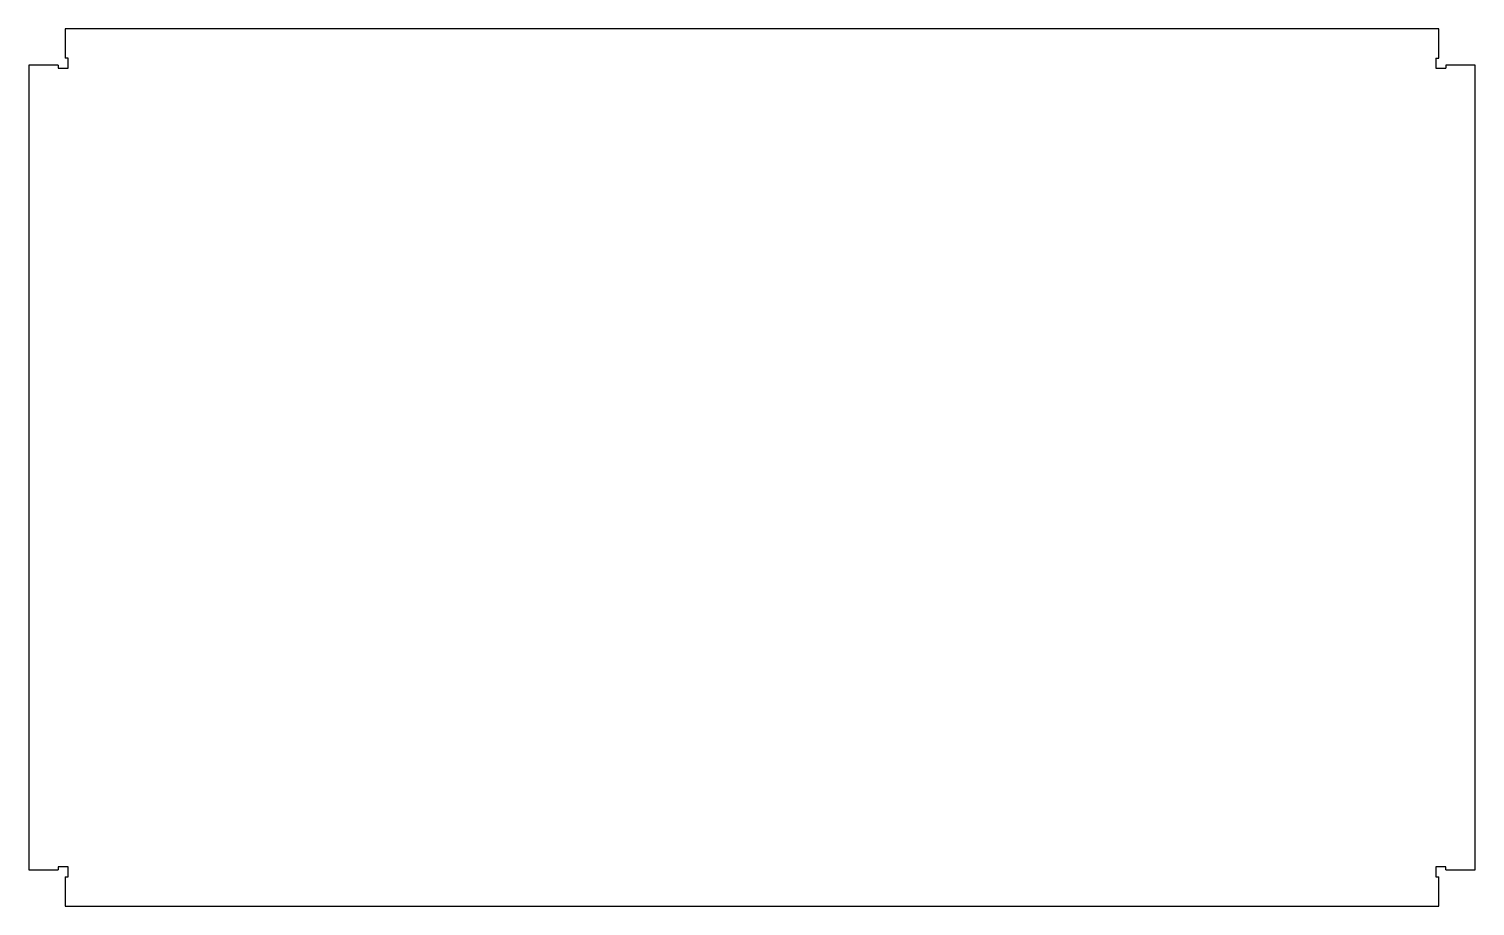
# Model space of a CAD drawing. Header units: millimetres. Extents: x -9 to 769, y -9 to 463.
import ezdxf

# ---------------------------------------------------------------- set-up
doc = ezdxf.new("R2010")
doc.units = ezdxf.units.MM

msp = doc.modelspace()

# ---------------------------------------------------------------- linework, layer by layer
at = {"color": 7, "linetype": 'Continuous', "lineweight": 25}
for p, q in [((10.71, 462.8), (10.71, 447.1)), ((749.29, 462.8), (10.71, 462.8)), ((749.29, 447.1), (749.29, 462.8)), ((-8.8, 443.29), (-8.8, 10.71)), ((6.9, 443.29), (-8.8, 443.29)), ((6.9, 443.29), (6.9, 441.7)), ((12.3, 447.1), (10.71, 447.1)), ((12.3, 441.7), (12.3, 447.1)), ((747.7, 447.1), (749.29, 447.1)), ((747.7, 447.1), (747.7, 441.7)), ((753.1, 443.29), (753.1, 441.7)), ((768.8, 443.29), (753.1, 443.29)), ((768.8, 10.71), (768.8, 443.29)), ((6.9, 441.7), (12.3, 441.7)), ((747.7, 441.7), (753.1, 441.7)), ((-8.8, 10.71), (6.9, 10.71)), ((12.3, 12.3), (6.9, 12.3)), ((6.9, 12.3), (6.9, 10.71)), ((12.3, 6.9), (12.3, 12.3)), ((753.1, 12.3), (747.7, 12.3)), ((747.7, 12.3), (747.7, 6.9)), ((753.1, 10.71), (753.1, 12.3)), ((753.1, 10.71), (768.8, 10.71)), ((10.71, 6.9), (10.71, -8.8)), ((10.71, 6.9), (12.3, 6.9)), ((747.7, 6.9), (749.29, 6.9)), ((749.29, -8.8), (749.29, 6.9)), ((10.71, -8.8), (749.29, -8.8))]:
    msp.add_line(p, q, dxfattribs=at)

doc.saveas('drawing.dxf')
